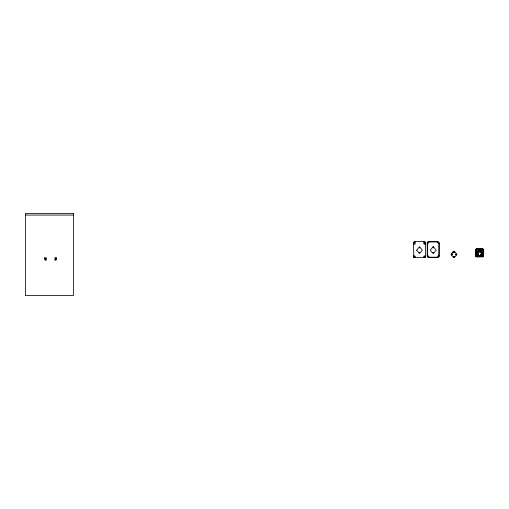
<?xml version="1.0" encoding="UTF-8"?>
<svg xmlns="http://www.w3.org/2000/svg" width="509" height="509" viewBox="0 0 509 509"><rect width="100%" height="100%" fill="white"/><g stroke="black" fill="none" stroke-linecap="round" stroke-linejoin="round"><path stroke-width="0.76" d="M451.693 254.894L452.406 254.475M477.455 254.055L477.016 253.711L477.945 253.692M478.746 256.091L479.478 255.989L479.465 256.39L482.424 253.164L482.061 252.394L482.309 252.922L480.362 251.281L480.261 249.416L478.664 250.613L479.542 249.175L480.381 249.518L482.704 252.432L482.64 253.469L480.394 256.033L479.542 256.39L476.659 253.495L476.723 252.649L479.338 249.601L479.166 249.238L476.462 252.318L476.405 253.412L478.689 256.033L480.057 255.836L482.405 253.628L482.341 252.604L481.495 252.209L480.388 250.485L481.762 252.209C484.733 253.915 477.245 257.649 480.102 255.804L482.297 253.469C483.035 252.273 479.026 258.674 477.868 254.723C474.642 251.281 479.243 258.114 480.146 255.766L481.221 254.602L480.146 255.722L480.394 256.033C476.831 255.811 481.489 256.644 482.424 253.425M482.831 252.89C481.03 251.879 482.678 252.623 482.424 253.024C482.074 254.023 478.218 246.604 479.16 250.905L479.618 249.181C479.071 251.281 479.682 248.761 480.42 250.193L480.362 251.281L482.309 252.725L482.379 253.431L479.542 256.39M479.758 250.224L479.694 249.187L479.249 250.072L480.42 250.574L480.362 251.281L479.987 250.562L479.211 250.511L477.041 252.687L479.446 250.282M479.853 250.632L479.993 249.264L479.446 249.595L479.389 249.187C478.988 249.887 478.638 251.122 477.836 251.847C479.096 247.514 483.925 255.397 482.061 252.547L481.501 252.483C480.267 252.795 480.369 249.149 480.356 251.045L482.309 252.725L481.501 252.483L479.573 250.364L478.657 250.854L477.588 252.426L478.727 251.045L479.433 249.601L479.166 249.238L479.484 250.173L479.313 249.2M478.969 256.065L476.659 253.253L479.357 249.633L479.16 250.333L479.109 249.76L478.664 250.193C478.129 251.891 479.274 249.569 480.197 249.372M481.501 252.483L479.942 249.703L479.942 250.962M478.95 249.334L479.141 250.441C479.039 247.469 485.968 257.796 479.573 249.989M482.297 253.622L482.265 254.055L482.309 252.591L481.495 252.229L480.038 249.747L478.956 249.983L477.964 252.031L478.664 250.644C479.567 250.002 479.287 248.716 479.529 250.173L479.465 249.181L479.484 250.173M480.172 250.695L482.061 252.699L480.356 250.829C480.375 249.779 480.509 252.718 481.501 252.432L482.309 252.865L482.061 252.547M479.573 250.282L481.781 252.585L481.215 251.993L482.309 252.629L482.666 252.369L482.367 252.649C483.563 255.957 479.567 251.44 480.038 249.766L480.324 249.461L479.796 249.811L480.42 250.288L479.942 249.779L480.381 249.518L480.42 250.218L479.777 249.614L480.42 250.243C479.255 248.564 477.805 252.031 477.028 252.279L476.691 253.342L478.937 255.722L478.689 256.033M479.141 250.403C479.383 249.098 479.962 250.269 478.664 250.574L478.727 251.281L478.956 250.167L477.97 252.012M480.42 250.243L480.127 249.868L480.42 250.231C478.778 248.545 480.343 250.473 479.325 250.154C478.714 249.378 480.216 249.607 480.369 251.236M477.327 254.106L477.976 253.756L477.537 253.921M479.58 250.097L479.923 249.238L479.758 251.796M479.58 250.676L479.478 249.607M479.942 251.58L479.542 249.601L479.58 250.173L479.605 249.595L480.388 250.536M480.133 249.334C479.376 252.14 480.032 246.381 479.904 251.433M479.103 250.002L479.357 249.798L479.147 250.371L479.128 249.792L479.516 249.804L479.16 251.669L479.72 251.707M479.319 250.116L479.319 249.607L479.192 250.842L476.659 253.367L478.937 255.747L476.761 253.463L478.956 251.242L479.052 249.747L479.51 250.059M476.488 253.52C476.704 252.318 482.01 247.24 477.181 252.235M479.154 249.83L479.173 250.294L479.249 249.824M414.988 257.605A1.642 1.642 0 0 1 413.505 255.932L414.975 256.052L415.045 257.592A1.578 1.527 0 0 1 413.963 257.121L414.994 257.586L423.908 257.592L425.142 257.013L425.511 256.04L425.499 242.965M477.137 256.791L475.559 255.454L475.832 249.448L477.048 248.78L482.876 249.073L483.55 250.377L483.537 255.365L483.016 256.383L482.036 256.791L477.048 256.791L475.654 255.798L476.03 255.645L476.29 249.531L482.106 249.187L483.149 250.301L483.149 255.263L482.742 256.091L477.06 256.39L475.597 255.633L475.616 250.288L476.138 249.124L482.036 248.856L482.99 249.27L483.461 250.199L483.467 255.276L483.054 256.231L482.125 256.701L476.958 256.778L475.737 255.792M479.173 251.446L479.09 249.264L479.236 249.639M479.93 250.924L479.955 249.792L479.942 250.422M481.947 248.774L481.947 249.175C482.328 248.163 484.174 250.014 483.149 250.377L483.55 250.377M478.695 250.479L478.918 250.046L477.588 252.305L476.259 252.82L477.588 252.305L478.918 250.53L477.022 252.699L478.727 251.083L478.155 251.879L476.666 253.068L476.793 253.756M476.672 253.393L476.679 252.858L478.727 251.083L478.345 251.497M479.949 249.798L481.495 252.273L482.621 252.318M477.9 253.908C478.091 252.738 476.271 253.787 477.359 254.055M482.087 253.775L481.578 254.106L481.19 253.558M477.048 256.791L477.06 256.39L476.958 256.778L476.984 256.377L476.869 256.765L476.901 256.364L476.78 256.752L476.825 256.351L476.691 256.727L476.825 256.351L476.609 256.701L476.405 256.142L476.138 256.441L476.348 256.091L476.068 256.383L476.29 256.04L475.94 256.256L476.233 255.982L475.883 256.186L476.182 255.919L475.832 256.116L476.138 255.855L475.781 256.04L476.1 255.792L475.737 255.963L476.061 255.722L475.692 255.881L476.03 255.645L475.54 255.276L475.934 255.187L475.533 255.187M478.657 250.899L478.918 250.613L477.588 252.273L476.271 252.75L477.588 252.229L478.956 250.428M482.036 248.78L482.023 249.181L482.125 248.786L482.106 249.187L482.214 248.799L482.182 249.2L482.303 248.818L482.258 249.219L482.392 248.837L482.335 249.238L482.475 248.863L482.405 249.27L482.946 249.124L482.742 249.474L483.016 249.181L482.799 249.531L483.143 249.308L482.85 249.588L483.2 249.378L482.901 249.645L483.461 249.849L483.086 249.989L483.486 249.932L483.111 250.065L483.512 250.021L483.124 250.142L483.525 250.11L483.136 250.224L483.537 250.199L483.149 250.301L483.55 250.288M479.389 249.62L479.484 250.097M479.962 249.722L479.79 250.11L480.063 249.295L479.93 249.677M479.853 250.218L479.796 249.811L479.904 250.282M479.79 250.167L479.847 249.213L479.822 250.084M479.669 250.11L479.93 249.722L480.42 250.396L480.432 249.569L480.127 249.83M415.089 242.876L415.096 242.818A1.603 1.546 0 0 0 413.493 244.352L415.039 244.161L415.096 241.578M54.972 259.176L56.575 258.795L56.575 257.408M423.908 256.587L425.511 256.199A1.699 1.699 0 0 1 425.206 257.109L425.206 257.109A1.603 1.546 0 0 0 425.511 256.199A23.242 6.019 0 0 0 425.511 255.989M478.727 251.045L477.588 252.381L476.265 253.03C477.321 251.701 476.908 253.52 476.259 252.89M454.213 252.044L453.156 252.216L453.271 251.917M453.754 256.682L454.13 257.007M480.929 251.879L480.407 251.077M479.389 249.836L479.44 251.261M413.505 242.965L413.804 257.121A1.603 1.546 0 0 1 413.493 256.199A23.242 6.019 0 0 1 413.493 255.989M480.388 250.702L480.127 249.919L480.483 249.626M479.026 256.135C478.689 255.505 479.758 256.04 479.383 256.377L479.478 255.989L478.81 256.142L479.026 255.804L479.306 256.364L479.319 255.722M482.424 253.367L479.758 250.663L479.001 250.81L476.666 253.208L477.588 252.483M451.909 254.176L452.38 254.424L451.757 254.182M456.236 254.156L456.471 254.723L455.619 254.691M456.153 254.137L455.587 254.583M477.073 253.889L477.321 253.469M479.026 255.804L479.23 256.351C479.472 255.722 478.924 255.715 479.51 256.275M454.55 257.325L453.513 257.471L451.133 254.595L453.913 251.255L454.607 251.51L456.821 254.5L454.492 257.433L453.404 257.325L454.582 257.35M479.72 251.446L479.465 251.904M479.332 251.809L479.332 251.478M479.758 255.435C478.963 255.397 480.051 255.989 479.694 255.365M479.701 249.595L479.771 249.2M482.411 253.297L482.806 253.094L482.297 253.304L480.432 250.994L482.309 252.979M480.381 251.198L481.641 252.534M451.82 254.894L452.412 254.564M478.918 250.25L477.588 252.343L476.774 252.763L478.727 251.007L478.664 250.243C480.884 247.406 477.073 256.339 476.761 253.507M476.761 253.221L476.29 253.164L476.672 253.037L476.443 253.469L476.659 252.954L476.278 253.094L478.657 250.994M478.823 249.416L478.918 251.281L480.082 251.211L482.297 253.756M481.565 253.476C482.901 253.291 480.388 253.66 481.546 254.036M482.297 253.355L482.596 253.52M478.956 250.67L476.774 252.979M476.322 252.553L476.774 252.566L476.818 254.055L476.666 253.469M483.55 255.276L483.111 255.499C483.423 256.129 483.728 255.41 483.149 255.187L483.55 255.187M479.332 256.25L479.128 255.874L478.874 256.186L479.128 255.874M454.193 256.867L453.767 256.701M476.526 256.67L476.679 256.301M482.405 249.27L482.557 248.895M481.183 253.908L481.546 253.367M479.084 256.301L479.357 255.97M482.328 253.221L482.64 253.469L482.367 253.183M476.723 252.661L476.354 252.489L476.761 254.016M479.007 256.262L479.185 255.906L479.268 256.237M451.458 254.436L451.483 254.723M479.16 249.722L478.664 250.205L479.134 249.798L478.664 250.205L478.708 249.518L479.052 249.747M476.71 253.164L476.316 253.227M480.172 249.919L480.14 251.325L478.956 251.242M451.209 254.201C450.611 256.313 452.749 249.773 454.575 251.535M425.2 257.121L425.04 257.121A1.578 1.527 0 0 1 423.959 257.592A1.642 1.642 0 0 0 425.499 255.932L424.029 256.052L423.908 257.592M479.561 249.601L479.624 250.167M478.944 256.231L479.185 255.906M476.774 252.922L477.448 252.534M478.664 250.218L478.956 249.855L478.6 249.626M480.006 256.167L481.221 254.723M478.664 250.269L478.956 249.919M456.726 254.894L456.745 254.201L456.7 254.869M477.149 252.241L476.774 252.591L477.588 252.343L478.727 250.937L476.774 252.629L478.727 250.797L477.588 252.209L476.462 252.318M478.727 250.797L476.774 252.591L477.448 252.216M479.332 255.556L479.745 255.543M478.664 250.683L478.956 250.358M478.727 250.969L477.315 252.229M477.588 252.273L476.774 252.687L478.727 250.905M481.005 254.735L480.146 255.715L480.445 255.976M477.067 252.68L476.774 252.865L477.022 252.547M482.036 256.791L482.023 256.39L482.125 256.778L482.182 256.364L482.303 256.752L482.258 256.351L482.799 256.542L482.615 256.186L482.876 256.491L482.678 256.142L482.946 256.441L482.742 256.091L483.016 256.383C482.437 255.817 483.995 256.237 483.028 255.722L483.302 256.04L482.901 255.919C483.474 256.39 482.099 257.153 481.947 256.39L481.947 256.791M476.774 252.725L477.308 252.477M479.573 256.275L480.057 255.804L480.337 256.091L480.102 255.76L479.624 256.39L479.542 255.989L481.221 254.627M482.061 253.679L482.036 253.756M479.351 251.592L479.745 251.605M480.102 255.76L480.273 256.142L480.006 255.842L479.777 256.364L480.102 255.766L479.701 256.377L479.605 255.989M477.563 254.086L477.913 253.717M454.562 251.465L453.347 251.51M479.249 251.357L479.306 249.817M479.783 249.633L479.637 249.881M479.847 256.237L480.006 255.862M453.901 256.994L454.155 256.606L453.742 256.873M482.43 252.89L482.736 252.489L481.495 252.273L480.356 250.937L481.501 252.432L480.356 251.083M479.752 255.798C480.42 254.564 478.263 255.893 479.669 255.683M482.761 252.553L482.386 252.699M479.128 251.191L480.051 251.255M479.707 251.879L479.694 251.427M453.869 256.606L453.837 257.013M479.154 250.816L480.082 250.912L482.309 253.183L480.127 250.759L482.309 253.043M483.06 249.919L483.429 249.766M479.758 256.25L479.847 255.932L480.006 256.301M479.847 255.932L479.853 256.351L479.726 255.97M453.214 251.955L454.073 251.79M453.137 252.146L454.193 251.91M454.213 251.974L453.271 252.343M453.214 252.299L454.193 252.114M453.373 252.369L454.073 252.235M475.622 255.715L476.03 255.645M479.484 251.255L479.822 251.344M475.654 255.537L475.94 255.263L475.54 255.276M482.061 252.362L482.309 252.655L480.172 250.453M476.259 252.96L476.659 252.941M25.45 215.065L73.398 215.065M414.695 241.565L424.302 241.565M428.832 241.565L437.651 241.565A1.603 1.603 0 0 1 439.254 243.162L439.254 255.989A1.603 1.603 0 0 1 437.651 257.592L428.832 257.592A1.603 1.603 0 0 1 427.229 255.989L427.229 243.162A1.603 1.603 0 0 1 428.832 241.565L428.673 243.079L427.229 243.162M428.832 241.966L437.651 241.966M439.254 243.162L437.765 243.047L437.651 241.565M475.533 250.377L475.934 250.377L475.559 250.11L476.157 249.213M427.229 255.989L428.712 256.103L428.832 257.592M439.254 255.989L437.765 256.103L437.651 257.592M415.096 256.587L413.493 256.199A1.699 1.699 0 0 0 413.798 257.109L413.804 257.121M428.832 257.191L437.651 257.191M44.55 257.408L44.55 258.795L46.154 259.176M475.54 250.288L475.94 250.301L475.546 250.199L475.947 250.224L475.559 250.11L475.96 250.142L475.578 250.021L475.979 250.065L475.781 249.525L476.138 249.709L475.832 249.448L476.182 249.645L475.883 249.378L476.233 249.588L475.94 249.308L476.29 249.531L476.138 249.124L476.405 249.423L476.208 249.073L476.958 248.786L477.137 249.175L477.137 248.774M480.356 250.969L481.781 252.362L480.356 251.007L481.781 252.362L480.388 250.485M476.691 253.908L476.793 253.686M481.495 252.324L480.356 250.937L482.309 252.604L481.635 252.216M481.838 252.229L480.127 250.065M482.424 252.992L482.818 253.03M481.495 252.273L480.356 250.854M483.06 255.645L483.429 255.798M424.207 243.219L423.908 242.818A1.603 1.546 0 0 1 425.511 244.352L423.965 244.161L423.908 241.578A1.603 1.603 0 0 1 425.511 243.213M482.411 253.037L482.774 253.227M475.654 249.766L476.03 249.919M480.172 250.313L480.42 250.644L480.172 250.377M479.402 251.872L479.376 251.433M482.799 256.04L483.079 256.32M477.868 254.723L478.937 255.766L477.868 254.627M476.004 249.245L476.29 249.531M481.247 251.847L481.921 252.642M480.42 250.307L480.172 249.97L482.309 252.566M477.048 248.78L477.06 249.181L476.958 248.786L476.984 249.187L476.869 248.799L476.901 249.2L476.78 248.818L476.825 249.219L476.609 248.863L476.679 249.27L476.227 249.156M479.904 255.906L480.076 256.262M482.405 256.301L482.557 256.67M476.526 248.895L476.679 249.27M482.214 256.765L482.106 256.377L482.125 256.778M479.637 249.83L479.669 251.268M479.376 255.372L479.376 255.798M438.853 243.162L438.853 255.989M427.63 243.162L427.63 255.989M55.373 257.408L55.373 258.795M54.972 257.796L54.972 260.341A1.603 1.546 0 0 0 56.575 258.795M46.154 257.796L46.154 260.341A1.603 1.546 0 0 1 44.55 258.795M45.753 257.408L45.753 258.795M413.512 243.232A1.635 1.635 0 0 1 415.14 241.552M477.022 252.394L477.588 252.426L477.022 252.426M416.648 250.212L419.492 253.501L422.336 250.269L419.543 246.712L416.648 250.212M419.257 247.698L419.715 247.819L419.276 247.635M419.257 252.509L419.728 252.598L419.263 252.477M432.994 247.698L433.464 247.788L433 247.667M432.994 252.509L433.464 252.598L433 252.477M482.723 248.977L482.551 249.34L482.723 248.977M482.876 249.073L482.678 249.423L482.946 249.124M433.229 246.515L430.232 250.275L433.229 253.698L436.226 250.275L433.229 246.515M483.353 249.601L483.028 249.849L483.353 249.601M479.173 249.677L479.02 249.295L479.154 249.677M73.398 213.443L25.45 213.443L25.45 295.557L73.398 295.557L73.398 213.443M476.1 249.779L475.737 249.601L476.061 249.849M480.172 250.53L480.426 250.854L480.172 250.53M476.825 249.219L476.691 248.837L476.748 249.238"/></g></svg>
